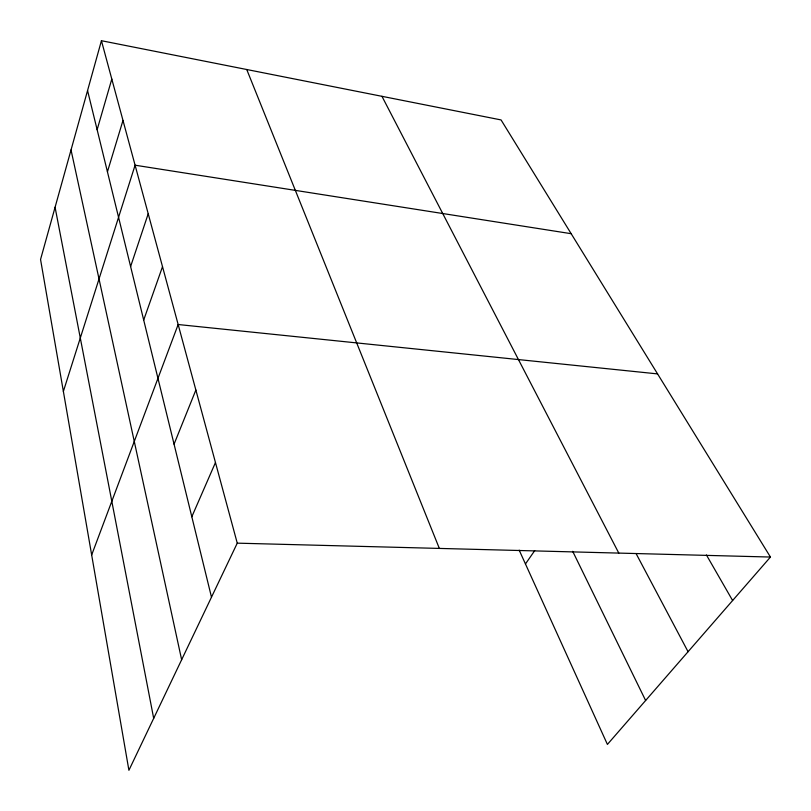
<?xml version="1.0" encoding="UTF-8"?>
<svg xmlns="http://www.w3.org/2000/svg" width="811" height="811" viewBox="0 0 811 811"><rect width="100%" height="100%" fill="white"/><g stroke="black" fill="none" stroke-linecap="round" stroke-linejoin="round"><path stroke-width="1.22" d="M101.436 40.712L40.55 259.469L128.908 770.288L237.258 543.157L101.436 40.712L501.056 119.927L770.45 557.045L607.409 744.417L519.192 550.162M97.138 129.689L111.796 79.072M107.437 171.82L122.988 120.444M63.37 391.409L135.082 165.201L571.177 233.7M130.612 266.535L148.21 213.769M143.699 320.021L162.514 266.677M91.663 554.977L178.156 324.522L657.579 373.901M174.061 444.175L195.867 390.04M191.822 516.749L215.462 462.534M525.457 563.949L534.723 550.618M237.258 543.157L770.45 557.045M706.422 554.967L732.617 600.525M636.28 553.943L688.073 651.72M381.951 96.316L618.803 553.102M572.698 551.328L645.627 700.501M246.737 69.513L439.349 548.429M87.558 90.558L211.489 597.17M71.033 149.944L181.644 659.748M55.077 207.261L153.684 718.353"/></g></svg>
